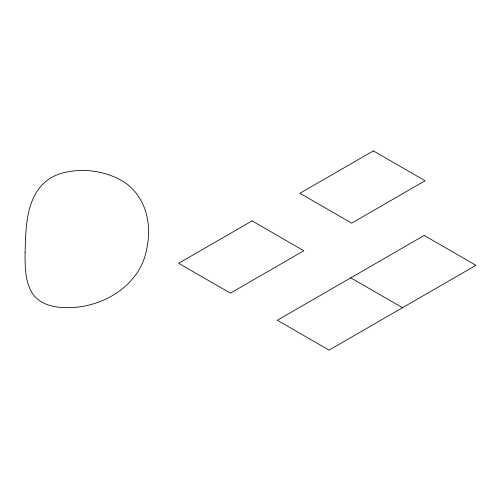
<?xml version="1.0" encoding="UTF-8"?>
<svg xmlns="http://www.w3.org/2000/svg" width="501" height="501" viewBox="0 0 501 501"><rect width="100%" height="100%" fill="white"/><g stroke="black" fill="none" stroke-linecap="round" stroke-linejoin="round"><path stroke-width="0.75" d="M350.763 277.848L402.503 307.72M25.094 252.354C25.069 266.037 24.774 280.798 32.089 292.922C39.065 304.107 53.106 307.464 65.468 307.62C101.59 308.716 140.48 286.071 146.831 248.383A235.758 136.115 0 0 0 148.534 229.859C148.302 210.445 139.209 190.418 121.787 180.698C104.797 170.947 84.074 168.161 65.005 172.382A42.942 24.793 0 0 0 50.632 177.974C25.902 193.568 25.883 226.358 25.094 252.354M252.097 220.885L178.657 263.288L230.397 293.16L303.844 250.757L252.097 220.885M373.364 150.876L299.917 193.28L351.658 223.152L425.105 180.748L373.364 150.876M424.209 235.445L277.316 320.252L329.063 350.124L475.95 265.317L424.209 235.445"/></g></svg>
